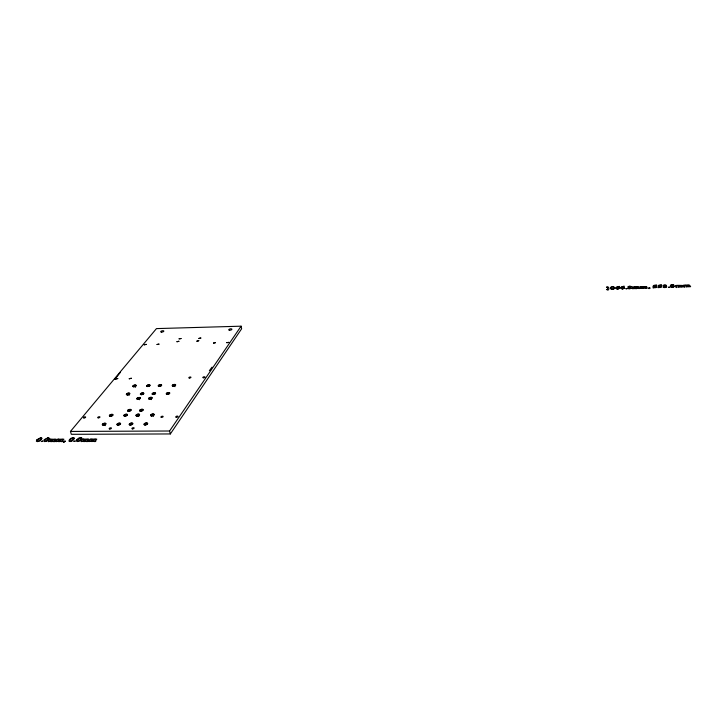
<?xml version="1.0" encoding="UTF-8"?>
<svg xmlns="http://www.w3.org/2000/svg" width="727" height="727" viewBox="0 0 727 727"><rect width="100%" height="100%" fill="white"/><g stroke="black" fill="none" stroke-linecap="round" stroke-linejoin="round"><path stroke-width="1.09" d="M170.336 433.946L241.628 328.777L241.082 326.187L156.459 328.604L70.446 431.438L71.337 434.31L170.336 433.946L169.573 431.011L241.082 326.187M209.367 370.706L212.002 367.153M114.784 379.449L120.409 372.333M70.446 431.438L169.573 431.011M104.125 424.186L105.27 425.613M137.748 415.053L138.866 416.48M128.088 393.961L129.17 395.334M152.37 414.935L153.488 416.362M138.566 398.351L139.648 399.741M134.495 385.873L135.558 387.237M150.389 398.214L151.47 399.605M173.944 385.283L174.989 386.655M198.789 340.718L196.863 341.172L198.789 340.718M606.454 287.265C607.926 286.447 608.081 289.891 606.518 289.491C609.735 292.363 609.589 284.83 606.454 287.265M64.794 441.571L63.431 442.389L65.394 441.071L64.085 441.262L64.794 441.571M131.296 378.258L129.233 378.776L131.296 378.258M215.474 342.662L213.52 343.062L215.474 342.662M75.172 441.016L74.009 441.489L75.172 441.016M146.145 344.362L144.21 344.798L146.145 344.362M42.511 441.08L41.339 441.553L42.511 441.08M611.407 287.365L611.425 288.819L613.533 288.928L613.615 287.274L612.507 286.792L611.407 287.365M686.352 286.356C684.743 287.329 689.46 287.356 687.006 285.42L688.778 285.275L689.069 286.393L688.433 286.765L690.65 286.683L689.523 285.138C687.024 285.166 684.879 284.893 682.78 285.384C682.78 286.747 686.097 288.901 684.325 285.511L686.097 285.402L686.352 286.356M95.455 441.016C97.154 441.952 92.011 441.471 94.301 441.289L95.909 439.29L94.028 439.408L92.702 441.271C94.692 441.58 88.985 441.589 91.638 441.271L93.192 439.344L91.357 439.417C91.502 441.652 88.103 441.862 88.812 441.334C89.821 440.062 90.839 437.872 91.484 439.208L96.8 439.117L95.455 441.016M678.545 286.629C676.919 287.592 681.617 287.628 679.209 285.684L680.981 285.547L681.254 286.665L680.608 287.029L682.817 286.956L681.717 285.402C679.227 285.438 677.101 285.157 675.001 285.656C674.983 287.056 678.236 289.119 676.537 285.775L678.3 285.666L678.545 286.629M87.649 441.035C89.33 441.961 84.205 441.48 86.495 441.307L88.121 439.308L86.249 439.435L84.905 441.289C86.84 441.698 81.224 441.58 83.841 441.289L85.413 439.362L83.587 439.435C83.714 441.652 80.315 441.889 81.024 441.353C81.733 440.171 83.387 437.808 83.714 439.235L89.012 439.135L87.649 441.035M117.765 378.522L115.702 378.967L117.765 378.522M62.477 441.08C64.085 442.007 59.06 441.525 61.322 441.353L63.022 439.372L61.159 439.49L59.75 441.334C61.641 441.743 56.106 441.625 58.705 441.334L60.341 439.417L58.533 439.49C58.587 441.662 55.207 441.943 55.915 441.398C56.688 440.235 58.369 437.89 58.66 439.29L63.903 439.199L62.477 441.08M643.431 287.828C641.75 288.773 646.394 288.855 644.149 286.892C645.312 285.675 647.157 287.874 645.431 288.174C648.457 288.255 647.048 288.583 646.639 286.611L640.014 286.792L640.605 286.865L640.778 288.056L640.105 288.41L642.304 288.337L641.596 288.046L642.005 286.792L643.268 286.874L643.431 287.828M54.789 441.098C56.388 442.025 51.381 441.543 53.644 441.371L55.352 439.39L53.507 439.508L52.071 441.353C53.952 441.762 48.436 441.634 51.026 441.353L52.689 439.435L50.881 439.508C50.926 441.662 47.537 441.961 48.255 441.416C49.027 440.262 50.745 437.908 51.017 439.308L56.233 439.217L54.789 441.098M635.761 288.092C634.08 289.037 638.688 289.101 636.488 287.156C637.661 285.938 639.478 288.137 637.743 288.437C640.751 288.583 639.351 288.819 638.969 286.874L632.372 287.056L632.953 287.129L633.117 288.319L632.435 288.674L634.626 288.592L633.926 288.301L634.353 287.056L635.607 287.138L635.761 288.092M621.349 287.701L621.567 288.664L622.63 288.928L623.693 288.228L621.349 287.701M76.944 439.535L76.371 441.044L77.525 441.562L80.288 440.589L82.033 438.199L80.87 437.509L78.443 438.245L76.944 439.535M614.724 287.937L614.442 288.674L612.516 289.382L610.971 289.092L610.317 288.11L610.744 287.238L612.525 286.683L614.224 287.092L614.724 287.937M616.469 287.865L616.678 288.828L617.732 289.092L618.804 288.401L616.469 287.865M69.501 439.553L68.911 441.062L70.056 441.58L72.818 440.607L74.59 438.217L73.436 437.527L71.01 438.263L69.501 439.553M228.732 342.39L226.769 342.671L228.732 342.39M178.878 341.299L176.952 341.717L178.878 341.299M44.338 439.608L43.693 441.107L44.801 441.625L47.564 440.662L49.427 438.281L48.318 437.599L44.338 439.608M37.013 439.626L36.35 441.125L37.441 441.643L40.212 440.68L42.093 438.308L41.003 437.618L37.013 439.626M671.384 286.365L671.639 287.11L673.62 286.756L671.384 286.365M663.915 286.62L664.151 287.365L666.123 287.011L663.915 286.62M200.834 338.037L198.916 338.418L200.834 338.037M181.032 338.537L179.106 338.818L181.032 338.537M628.782 287.819L628.964 288.564L630.927 288.219L628.782 287.819M658.035 286.102L661.034 286.901L657.862 287.592L661.043 287.447L661.506 286.338L658.735 285.784L661.615 284.957L659.007 285.12L658.035 286.102M653.082 286.274L656.072 287.074L652.891 287.765L656.072 287.619L656.545 286.511L653.782 285.947L656.663 285.12L654.064 285.284L653.1 286.247M158.968 344.125L157.041 344.507L158.968 344.125M77.853 439.599L77.153 440.662L77.716 441.398L79.079 440.925L81.206 438.436L80.715 437.663L77.853 439.599M70.401 439.617L69.692 440.671L70.246 441.416L71.619 440.944L73.763 438.463L73.282 437.681L70.401 439.617M673.257 285.129L672.402 285.738L671.076 285.148L673.257 285.129M665.796 285.384L664.932 286.002L663.615 285.411L665.796 285.384M45.228 439.681L44.483 440.726L44.992 441.462L46.364 440.989L48.6 438.526L48.155 437.754L45.228 439.681M37.895 439.699L37.141 440.744L37.64 441.48L39.013 441.007L41.266 438.545L40.839 437.772L37.895 439.699M670.821 286.32L670.485 286.765L671.112 287.22L672.502 287.347L674.365 286.611L672.702 285.811L673.965 285.111L672.184 284.611L670.349 285.293L671.684 285.993L670.821 286.32M649.684 288.137L649.002 288.674L650.065 288.028L648.666 287.937L649.684 288.137M630.718 286.602L629.827 287.201L628.573 286.62L630.718 286.602M663.351 286.574L663.006 287.029L663.624 287.474L665.005 287.601L666.868 286.874L665.223 286.065L666.495 285.375L664.732 284.875L662.888 285.547L664.205 286.247L663.351 286.574M624.566 288.056L622.566 289.046L620.313 287.956L621.612 286.738L624.275 286.229L621.467 287.51L624.02 287.465L624.566 288.056M628.228 287.783L627.864 288.228L628.437 288.674L629.791 288.801L631.672 288.074L630.109 287.274L631.409 286.583L629.709 286.084L627.855 286.756L629.1 287.456L628.228 287.783M619.668 288.219L617.677 289.219L615.433 288.119L616.741 286.901L619.404 286.402L616.596 287.674L619.14 287.628L619.668 288.219M669.694 287.22L668.586 287.256L669.694 287.22M627.047 288.674L625.956 288.719L627.047 288.674M83.914 417.961A1.145 0.5 -16.2 0 0 85.659 417.189A1.145 0.5 -16.2 0 0 84.096 417.034A1.145 0.5 -16.2 0 0 83.914 417.961M158.931 386.355A1.799 0.782 -14 0 0 161.685 385.21A1.799 0.782 -14 0 0 159.186 384.919A1.799 0.782 -14 0 0 158.931 386.355M203.26 377.767A1.063 0.473 -12.9 0 0 204.95 377.159A1.063 0.473 -12.9 0 0 203.533 376.895A1.063 0.473 -12.9 0 0 203.26 377.767M147.463 386.537A1.799 0.782 -14.3 0 0 150.089 385.301A1.799 0.782 -14.3 0 0 147.454 385.156A1.799 0.782 -14.3 0 0 147.463 386.537M137.694 399.268A1.845 0.809 -14.7 0 0 140.356 397.969A1.845 0.809 -14.7 0 0 137.648 397.833A1.845 0.809 -14.7 0 0 137.694 399.268M145.1 424.931A1.936 0.891 -15.2 0 0 147.699 423.432A1.936 0.891 -15.2 0 0 144.7 423.441A1.936 0.891 -15.2 0 0 145.1 424.931M98.209 417.852A1.145 0.509 -16 0 0 99.962 417.089A1.145 0.509 -16 0 0 98.418 416.907A1.145 0.509 -16 0 0 98.209 417.852M109.768 429.003A1.172 0.527 -16 0 0 111.458 428.139A1.172 0.527 -16 0 0 109.741 428.058A1.172 0.527 -16 0 0 109.768 429.003M229.432 330.24A1.627 0.663 -11.6 0 0 231.904 329.295A1.627 0.663 -11.6 0 0 229.596 329.049A1.627 0.663 -11.6 0 0 229.432 330.24M127.325 394.861A1.827 0.791 -14.9 0 0 129.86 393.516A1.827 0.791 -14.9 0 0 127.08 393.507A1.827 0.791 -14.9 0 0 127.325 394.861M161.358 417.371A1.145 0.527 -14.6 0 0 163.139 416.635A1.145 0.527 -14.6 0 0 161.585 416.389A1.145 0.527 -14.6 0 0 161.358 417.371M133.668 386.746A1.799 0.772 -14.6 0 0 136.249 385.483A1.799 0.772 -14.6 0 0 133.568 385.401A1.799 0.772 -14.6 0 0 133.668 386.746M151.316 415.889A1.899 0.872 -14.8 0 0 154.224 414.635A1.899 0.872 -14.8 0 0 151.579 414.299A1.899 0.872 -14.8 0 0 151.316 415.889M153.034 394.525A1.827 0.809 -14.3 0 0 155.614 393.207A1.827 0.809 -14.3 0 0 152.861 393.134A1.827 0.809 -14.3 0 0 153.034 394.525M176.207 417.253A1.145 0.536 -14.3 0 0 177.988 416.526A1.145 0.536 -14.3 0 0 176.434 416.271A1.145 0.536 -14.3 0 0 176.207 417.253M172.926 386.137A1.799 0.791 -13.7 0 0 175.698 385.019A1.799 0.791 -13.7 0 0 173.208 384.683A1.799 0.791 -13.7 0 0 172.926 386.137M189.302 378.013A1.063 0.463 -13.2 0 0 190.947 377.358A1.063 0.463 -13.2 0 0 189.474 377.159A1.063 0.463 -13.2 0 0 189.302 378.013M166.992 394.316A1.827 0.809 -14 0 0 169.791 393.153A1.827 0.809 -14 0 0 167.255 392.825A1.827 0.809 -14 0 0 166.992 394.316M132.468 428.885A1.172 0.536 -15.5 0 0 134.141 428.021A1.172 0.536 -15.5 0 0 132.405 427.949A1.172 0.536 -15.5 0 0 132.468 428.885M128.27 411.246A1.881 0.836 -15.2 0 0 131.178 410.028A1.881 0.836 -15.2 0 0 128.624 409.683A1.881 0.836 -15.2 0 0 128.27 411.246M117.883 425.086A1.936 0.872 -15.7 0 0 120.627 423.641A1.936 0.872 -15.7 0 0 117.747 423.559A1.936 0.872 -15.7 0 0 117.883 425.086M130.151 425.013A1.936 0.881 -15.5 0 0 132.896 423.577A1.936 0.881 -15.5 0 0 130.006 423.477A1.936 0.881 -15.5 0 0 130.151 425.013M141.32 394.67A1.827 0.8 -14.6 0 0 143.864 393.352A1.827 0.8 -14.6 0 0 141.093 393.307A1.827 0.8 -14.6 0 0 141.32 394.67M124.526 416.098A1.899 0.854 -15.4 0 0 127.47 414.863A1.899 0.854 -15.4 0 0 124.908 414.508A1.899 0.854 -15.4 0 0 124.526 416.098M161.485 332.139A1.618 0.636 -13 0 0 163.839 331.112A1.618 0.636 -13 0 0 161.467 331.012A1.618 0.636 -13 0 0 161.485 332.139M140.602 411.164A1.881 0.845 -14.9 0 0 143.21 409.755A1.881 0.845 -14.9 0 0 140.338 409.719A1.881 0.845 -14.9 0 0 140.602 411.164M110.059 416.217A1.899 0.845 -15.7 0 0 113.012 414.99A1.899 0.845 -15.7 0 0 110.486 414.626A1.899 0.845 -15.7 0 0 110.059 416.217M103.37 425.168A1.936 0.863 -16 0 0 105.988 423.668A1.936 0.863 -16 0 0 103.025 423.714A1.936 0.863 -16 0 0 103.37 425.168M149.299 399.105A1.845 0.818 -14.5 0 0 152.17 397.96A1.845 0.818 -14.5 0 0 149.698 397.578A1.845 0.818 -14.5 0 0 149.299 399.105M136.749 416.017A1.899 0.863 -15.1 0 0 139.593 414.708A1.899 0.863 -15.1 0 0 136.894 414.454A1.899 0.863 -15.1 0 0 136.749 416.017M133.295 386.537A1.545 0.663 -14.6 0 0 135.876 385.855A1.545 0.663 -14.6 0 0 134.322 385.237A1.545 0.663 -14.6 0 0 133.295 386.537M147.145 386.328A1.545 0.663 -14.3 0 0 149.726 385.646A1.545 0.663 -14.3 0 0 148.135 385.028A1.545 0.663 -14.3 0 0 147.145 386.328M158.75 386.155A1.545 0.672 -14 0 0 161.33 385.474A1.545 0.672 -14 0 0 159.722 384.856A1.545 0.672 -14 0 0 158.75 386.155M172.772 385.946A1.545 0.682 -13.7 0 0 175.352 385.255A1.545 0.682 -13.7 0 0 173.717 384.638A1.545 0.682 -13.7 0 0 172.772 385.946M166.819 394.116A1.563 0.7 -14 0 0 169.436 393.416A1.563 0.7 -14 0 0 167.792 392.771A1.563 0.7 -14 0 0 166.819 394.116M152.625 394.298A1.563 0.691 -14.3 0 0 155.251 393.598A1.563 0.691 -14.3 0 0 153.633 392.962A1.563 0.691 -14.3 0 0 152.625 394.298M140.874 394.452A1.563 0.682 -14.6 0 0 143.501 393.752A1.563 0.682 -14.6 0 0 141.901 393.116A1.563 0.682 -14.6 0 0 140.874 394.452M127.479 394.725A1.563 0.682 -14.9 0 0 129.597 393.561A1.563 0.682 -14.9 0 0 127.18 393.589A1.563 0.682 -14.9 0 0 127.479 394.725M137.339 399.041A1.581 0.691 -14.7 0 0 139.984 398.341A1.581 0.691 -14.7 0 0 138.375 397.687A1.581 0.691 -14.7 0 0 137.339 399.041M149.171 398.905A1.581 0.7 -14.5 0 0 151.816 398.196A1.581 0.7 -14.5 0 0 150.189 397.542A1.581 0.7 -14.5 0 0 149.171 398.905M140.129 410.919A1.618 0.727 -14.9 0 0 142.837 410.192A1.618 0.727 -14.9 0 0 141.192 409.51A1.618 0.727 -14.9 0 0 140.129 410.919M128.734 411.137A1.618 0.718 -15.2 0 0 130.915 409.901A1.618 0.718 -15.2 0 0 128.425 409.928A1.618 0.718 -15.2 0 0 128.734 411.137M110.54 416.098A1.627 0.727 -15.7 0 0 112.758 414.853A1.627 0.727 -15.7 0 0 110.268 414.872A1.627 0.727 -15.7 0 0 110.54 416.098M124.999 415.98A1.627 0.727 -15.4 0 0 127.207 414.735A1.627 0.727 -15.4 0 0 124.69 414.753A1.627 0.727 -15.4 0 0 124.999 415.98M136.476 415.78A1.627 0.736 -15.1 0 0 139.202 415.044A1.627 0.736 -15.1 0 0 137.557 414.345A1.627 0.736 -15.1 0 0 136.476 415.78M151.116 415.662A1.627 0.745 -14.8 0 0 153.842 414.926A1.627 0.745 -14.8 0 0 152.161 414.226A1.627 0.745 -14.8 0 0 151.116 415.662M144.555 424.677A1.654 0.763 -15.2 0 0 147.317 423.923A1.654 0.763 -15.2 0 0 145.627 423.196A1.654 0.763 -15.2 0 0 144.555 424.677M130.378 424.877A1.654 0.754 -15.5 0 0 132.614 423.587A1.654 0.754 -15.5 0 0 130.06 423.605A1.654 0.754 -15.5 0 0 130.378 424.877M118.101 424.941A1.654 0.754 -15.7 0 0 120.355 423.659A1.654 0.754 -15.7 0 0 117.81 423.677A1.654 0.754 -15.7 0 0 118.101 424.941M103.461 425.031A1.654 0.745 -16 0 0 105.724 423.75A1.654 0.745 -16 0 0 103.198 423.768A1.654 0.745 -16 0 0 103.461 425.031"/></g></svg>
